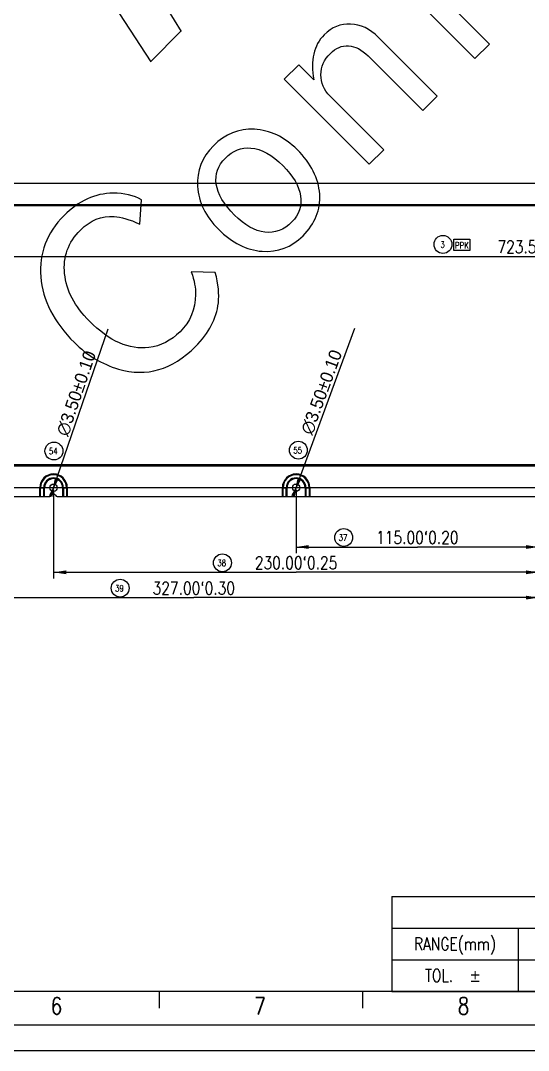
# Model space of a CAD drawing. Header units: millimetres. Extents: x 0 to 1600, y 0 to 1108.
# Drawn here: x 541.2 to 782, y 0 to 488.2 of the extents above; entities that cross this region are included whole.
import ezdxf
from ezdxf.enums import TextEntityAlignment as Align

# ---------------------------------------------------------------- set-up
doc = ezdxf.new("R2010")
doc.units = ezdxf.units.MM
doc.header["$LTSCALE"] = 88
doc.layers.get('0').update_dxf_attribs({"linetype": 'CONTINUOUS'})
doc.layers.add('5_ALL_CURVES', color=7, linetype='CONTINUOUS')
doc.styles.get("Standard").update_dxf_attribs({"font": 'SIMPLEX.SHX', "width": 0.8})
doc.styles.add('TEXTSTYLE_2', font='gdt_____.ttf')
doc.dimstyles.new('DIMSTYLE_1', dxfattribs={"dimtxt": 6, "dimasz": 6, "dimexe": 3, "dimexo": 1, "dimgap": 1.5, "dimtad": 1, "dimzin": 0, "dimdsep": 46, "dimtxsty": 'STANDARD', "dimblk": '_FILLED', "dimblk1": '_FILLED', "dimblk2": '_FILLED', "dimcen": 0.09, "dimadec": 0, "dimazin": 0, "dimtp": 0.01, "dimtm": 0.01, "dimtfac": 1, "dimtofl": 0, "dimtmove": 0, "dimatfit": 3, "dimldrblk": '_FILLED', "dimfxl": 1, "dimtolj": 1, "dimtzin": 0, "dimarcsym": 0})
doc.dimstyles.new('DIMSTYLE_2', dxfattribs={"dimtxt": 6, "dimasz": 6, "dimexe": 3, "dimexo": 1, "dimtad": 1, "dimzin": 0, "dimdsep": 46, "dimtxsty": 'TEXTSTYLE_2', "dimblk": '_FILLED', "dimblk1": '_FILLED', "dimblk2": '_FILLED', "dimcen": 0.09, "dimadec": 0, "dimazin": 0, "dimtp": 0.01, "dimtm": 0.01, "dimtfac": 1, "dimtmove": 0, "dimatfit": 2, "dimldrblk": '_FILLED', "dimfxl": 1, "dimtolj": 1, "dimtzin": 0, "dimarcsym": 0})

# ---------------------------------------------------------------- blocks, each defined once
blk = doc.blocks.new('_FILLED')
at = {"color": 0, "linetype": 'BYBLOCK'}
blk.add_solid([(0, 0), (-1, 0.15), (-1, -0.15)], dxfattribs=at)
blk = doc.blocks.new('*D21')
at = {"color": 2}
for p, q in [((671.87, 265.79), (671.87, 240.17)), ((786.87, 258.67), (786.87, 240.17)), ((671.87, 240.17), (671.87, 235.67)), ((786.87, 240.17), (786.87, 235.67)), ((671.87, 238.67), (729.37, 238.67)), ((786.87, 238.67), (729.37, 238.67))]:
    blk.add_line(p, q, dxfattribs=at)
at = {"color": 2, "xscale": 6, "yscale": 6, "zscale": 6, "rotation": 180}
blk.add_blockref('_FILLED', (671.87, 238.67), dxfattribs=at)
at = {"color": 2, "xscale": 6, "yscale": 6, "zscale": 6}
blk.add_blockref('_FILLED', (786.87, 238.67), dxfattribs=at)
at = {"color": 2, "width": 0.8}
blk.add_text('115.00`0.20', height=6, dxfattribs=at).set_placement((729.37, 240.17), align=Align.CENTER)
blk = doc.blocks.new('*D22')
at = {"color": 2}
for p, q in [((556.87, 265.79), (556.87, 228.17)), ((786.87, 258.67), (786.87, 228.17)), ((556.87, 228.17), (556.87, 223.67)), ((556.87, 226.67), (671.87, 226.67)), ((786.87, 226.67), (671.87, 226.67)), ((786.87, 228.17), (786.87, 223.67))]:
    blk.add_line(p, q, dxfattribs=at)
at = {"color": 2, "xscale": 6, "yscale": 6, "zscale": 6, "rotation": 180}
blk.add_blockref('_FILLED', (556.87, 226.67), dxfattribs=at)
at = {"color": 2, "xscale": 6, "yscale": 6, "zscale": 6}
blk.add_blockref('_FILLED', (786.87, 226.67), dxfattribs=at)
at = {"color": 2, "width": 0.8}
blk.add_text('230.00`0.25', height=6, dxfattribs=at).set_placement((671.87, 228.17), align=Align.CENTER)
blk = doc.blocks.new('*D23')
at = {"color": 2}
for p, q in [((459.87, 265.79), (459.87, 216.17)), ((786.87, 258.67), (786.87, 216.17)), ((459.87, 216.17), (459.87, 211.67)), ((786.87, 216.17), (786.87, 211.67)), ((459.87, 214.67), (623.37, 214.67)), ((786.87, 214.67), (623.37, 214.67))]:
    blk.add_line(p, q, dxfattribs=at)
at = {"color": 2, "xscale": 6, "yscale": 6, "zscale": 6, "rotation": 180}
blk.add_blockref('_FILLED', (459.87, 214.67), dxfattribs=at)
at = {"color": 2, "xscale": 6, "yscale": 6, "zscale": 6}
blk.add_blockref('_FILLED', (786.87, 214.67), dxfattribs=at)
at = {"color": 2, "width": 0.8}
blk.add_text('327.00`0.30', height=6, dxfattribs=at).set_placement((623.37, 216.17), align=Align.CENTER)
blk = doc.blocks.new('*D28')
at = {"color": 2}
for p, q in [((401.1, 277.67), (401.1, 286.67)), ((401.1, 286.67), (401.1, 272.23)), ((399.6, 277.67), (398.1, 277.67)), ((424.6, 277.67), (399.6, 277.67)), ((401.1, 193.07), (401.1, 272.23)), ((399.6, 266.79), (398.1, 266.79)), ((1112.88, 266.79), (399.6, 266.79)), ((401.1, 266.79), (401.1, 193.07))]:
    blk.add_line(p, q, dxfattribs=at)
at = {"color": 2, "xscale": 6, "yscale": 6, "zscale": 6}
for p, rotation in [((401.1, 277.67), 270), ((401.1, 266.79), 90)]:
    blk.add_blockref('_FILLED', p, dxfattribs=dict(at, rotation=rotation))
at = {"color": 2, "width": 0.8}
blk.add_text('7-10.88`0.15', height=6, rotation=90, dxfattribs=at).set_placement((399.6, 250.67), align=Align.RIGHT)
blk = doc.blocks.new('*D43')
at = {"color": 2}
for p, q in [((425.1, 399.98), (425.1, 377.98)), ((1148.65, 399.98), (1148.65, 377.98)), ((425.1, 377.98), (425.1, 373.48)), ((425.1, 376.48), (786.87, 376.48)), ((1148.65, 376.48), (786.87, 376.48)), ((1148.65, 377.98), (1148.65, 373.48))]:
    blk.add_line(p, q, dxfattribs=at)
at = {"color": 2, "xscale": 6, "yscale": 6, "zscale": 6, "rotation": 180}
blk.add_blockref('_FILLED', (425.1, 376.48), dxfattribs=at)
at = {"color": 2, "xscale": 6, "yscale": 6, "zscale": 6}
blk.add_blockref('_FILLED', (1148.65, 376.48), dxfattribs=at)
at = {"color": 2, "width": 0.8}
blk.add_text('723.55`0.40', height=6, dxfattribs=at).set_placement((786.87, 377.98), align=Align.CENTER)
blk = doc.blocks.new('*D69')
at = {"color": 2}
for p, q in [((556.87, 266.79), (582.79, 342.16)), ((556.3, 265.13), (556.87, 266.79)), ((557.44, 268.44), (556.87, 266.79))]:
    blk.add_line(p, q, dxfattribs=at)
at = {"color": 2, "xscale": 6, "yscale": 6, "zscale": 6}
for p, rotation in [((557.44, 268.44), 71.0206229159), ((556.3, 265.13), 251.0206229159)]:
    blk.add_blockref('_FILLED', p, dxfattribs=dict(at, rotation=rotation))
at = {"color": 2, "style": 'TEXTSTYLE_2'}
blk.add_text('n3.50`0.10', height=6, rotation=71.0206, dxfattribs=at).set_placement((563.54, 290.79))
blk = doc.blocks.new('*D70')
at = {"color": 2}
for p, q in [((671.87, 266.79), (699.75, 342.41)), ((671.27, 265.15), (671.87, 266.79)), ((672.48, 268.43), (671.87, 266.79))]:
    blk.add_line(p, q, dxfattribs=at)
at = {"color": 2, "xscale": 6, "yscale": 6, "zscale": 6}
for p, rotation in [((672.48, 268.43), 69.7637962603), ((671.27, 265.15), 249.7637962603)]:
    blk.add_blockref('_FILLED', p, dxfattribs=dict(at, rotation=rotation))
at = {"color": 2, "style": 'TEXTSTYLE_2'}
blk.add_text('n3.50`0.10', height=6, rotation=69.7638, dxfattribs=at).set_placement((679.37, 291.47))

msp = doc.modelspace()

# ---------------------------------------------------------------- linework, layer by layer
at = {"color": 7, "true_color": 0x0066cc}
for p, q in [((565.576, 567.338), (617.335, 483.06)), ((549.135, 550.897), (603.033, 468.758)), ((617.249, 483.199), (602.944, 468.894))]:
    msp.add_line(p, q, dxfattribs=at)
at = {"color": 7}
for p, q in [((1138.072, 411.059), (435.672, 411.059)), ((425.097, 400.984), (1148.647, 400.984)), ((1148.147, 400.484), (425.597, 400.484)), ((425.097, 277.171), (1148.647, 277.171)), ((1148.147, 277.671), (425.597, 277.671)), ((550.365, 266.788), (552.579, 266.788)), ((550.365, 262.671), (550.365, 266.788)), ((550.718, 262.671), (550.718, 266.788)), ((552.225, 262.671), (552.225, 266.788)), ((552.579, 262.671), (552.579, 266.788)), ((561.165, 266.788), (563.379, 266.788)), ((561.165, 266.788), (561.165, 262.671)), ((561.518, 266.788), (561.518, 262.671)), ((563.025, 266.788), (563.025, 262.671)), ((563.379, 266.788), (563.379, 262.671)), ((665.365, 266.788), (667.579, 266.788)), ((665.365, 262.671), (665.365, 266.788)), ((665.718, 262.671), (665.718, 266.788)), ((667.225, 262.671), (667.225, 266.788)), ((667.579, 262.671), (667.579, 266.788)), ((676.165, 266.788), (678.379, 266.788)), ((676.165, 266.788), (676.165, 262.671)), ((676.518, 266.788), (676.518, 262.671)), ((678.025, 266.788), (678.025, 262.671)), ((678.379, 266.788), (678.379, 262.671)), ((427.597, 262.671), (555.14, 262.671)), ((558.604, 262.671), (805.14, 262.671)), ((1588, 12), (12, 12)), ((0, 0), (1600, 0))]:
    msp.add_line(p, q, dxfattribs=at)
at = {"color": 4}
for p, q in [((746.705, 384.561), (754.327, 384.561)), ((746.705, 379.273), (746.705, 384.561)), ((754.327, 384.561), (754.327, 379.273)), ((754.327, 379.273), (746.705, 379.273))]:
    msp.add_line(p, q, dxfattribs=at)
at = {"color": 2}
for p, q in [((717.193, 72.99), (1377.193, 72.99)), ((717.193, 72.99), (717.193, 27.99)), ((717.193, 57.99), (1377.193, 57.99)), ((777.193, 57.99), (777.193, 27.99)), ((717.193, 42.99), (1377.193, 42.99)), ((717.193, 27.99), (1377.193, 27.99))]:
    msp.add_line(p, q, dxfattribs=at)
at = {"color": 7, "const_width": 0.6}
for points in [[(28, 28), (1572, 28)], [(607, 28), (607, 20)], [(703.5, 28), (703.5, 20)]]:
    msp.add_lwpolyline(points, dxfattribs=at)
at = {"color": 4}
for centre in [(741.526, 382.125), (557.057, 284.182), (672.947, 284.579), (694.446, 243.164), (636.946, 231.164), (588.446, 219.164)]:
    msp.add_circle(centre, 4.25, dxfattribs=at)
at = {"color": 7}
for centre in [(556.872, 266.788), (671.872, 266.788)]:
    msp.add_circle(centre, 1.75, dxfattribs=at)
for centre, radius, start, end in [((556.872, 266.788), 6.507, 0, 180), ((556.872, 266.788), 6.154, 0, 180), ((556.872, 266.788), 4.646, 0, 180), ((556.872, 266.788), 4.293, 0, 180), ((671.872, 266.788), 6.507, 0, 180), ((671.872, 266.788), 6.154, 0, 180), ((671.872, 266.788), 4.646, 0, 180), ((671.872, 266.788), 4.293, 0, 180), ((556.872, 262.671), 1, 30, 150), ((555.14, 263.671), 1, 270, 330), ((558.604, 263.671), 1, 210, 270)]:
    msp.add_arc(centre, radius, start, end, dxfattribs=at)
at = {"layer": '5_ALL_CURVES', "color": 5}
for p, q in [((763.536, 477.131), (729.002, 511.665)), ((722.151, 504.814), (756.685, 470.28)), ((738.801, 452.395), (710.839, 480.357)), ((756.685, 470.28), (763.536, 477.131)), ((706.019, 471.475), (731.95, 445.544)), ((673.119, 467.332), (666.268, 460.481)), ((680.328, 460.123), (673.119, 467.332)), ((666.268, 460.481), (706.577, 420.171)), ((713.428, 427.022), (687.976, 452.475)), ((731.95, 445.544), (738.801, 452.395)), ((706.577, 420.171), (713.428, 427.022)), ((597.717, 391.771), (598.633, 403.283)), ((633.566, 368.828), (622.174, 369.067))]:
    msp.add_line(p, q, dxfattribs=at)
for points in [[(697.734, 486.611), (692.995, 486.81), (688.812, 485.097), (685.227, 481.512)], [(710.839, 480.357), (706.856, 484.34), (702.474, 486.411), (697.734, 486.611)], [(685.227, 481.512), (680.209, 476.493), (678.575, 469.363), (680.328, 460.123)], [(688.135, 472.709), (690.724, 475.298), (693.592, 476.493), (696.739, 476.294)], [(696.739, 476.294), (699.885, 476.095), (702.992, 474.502), (706.019, 471.475)], [(683.634, 462.552), (683.674, 466.336), (685.148, 469.722), (688.135, 472.709)], [(687.976, 452.475), (685.028, 455.422), (683.594, 458.768), (683.634, 462.552)], [(652.086, 436.702), (644.679, 437.06), (638.186, 434.471), (632.65, 428.934)], [(672.362, 427.062), (666.268, 433.157), (659.496, 436.343), (652.086, 436.702)], [(632.65, 428.934), (627.193, 423.477), (624.723, 417.025), (625.159, 409.656)], [(638.346, 423.079), (641.891, 426.624), (645.953, 428.217), (650.409, 427.84)], [(650.409, 427.84), (655.354, 427.421), (660.452, 424.633), (665.67, 419.415)], [(683.055, 405.99), (682.559, 413.36), (679.014, 420.41), (672.362, 427.062)], [(634.05, 410.766), (633.367, 415.392), (634.761, 419.494), (638.346, 423.079)], [(665.67, 419.415), (670.49, 414.595), (673.278, 409.815), (674.011, 405.118)], [(642.647, 396.073), (637.629, 401.092), (634.761, 405.952), (634.05, 410.766)], [(585.091, 406.424), (576.607, 406.35), (568.839, 402.805), (561.789, 395.755)], [(598.633, 403.283), (594.889, 405.434), (590.348, 406.469), (585.091, 406.424)], [(625.159, 409.656), (625.599, 402.207), (628.945, 395.436), (635.079, 389.302)], [(675.15, 386.275), (680.886, 392.01), (683.554, 398.583), (683.055, 405.99)], [(674.011, 405.118), (674.752, 400.375), (673.358, 396.272), (669.892, 392.807)], [(561.789, 395.755), (553.584, 387.549), (549.959, 377.87), (550.836, 366.797)], [(569.596, 388.904), (574.296, 393.604), (579.674, 395.794), (585.607, 395.409)], [(657.024, 387.891), (652.326, 388.465), (647.507, 391.214), (642.647, 396.073)], [(585.607, 395.409), (588.875, 395.197), (592.898, 393.962), (597.717, 391.771)], [(669.892, 392.807), (666.068, 388.983), (661.767, 387.31), (657.024, 387.891)], [(562.108, 368.271), (561.311, 376.237), (563.781, 383.088), (569.596, 388.904)], [(635.079, 389.302), (641.452, 382.929), (648.383, 379.424), (655.792, 378.866)], [(655.792, 378.866), (663.2, 378.308), (669.653, 380.778), (675.15, 386.275)], [(550.836, 366.797), (551.712, 355.724), (557.009, 345.328), (566.728, 335.609)], [(573.898, 345.726), (566.808, 352.816), (562.904, 360.304), (562.108, 368.271)], [(622.174, 369.067), (623.608, 364.925), (624.285, 361.38), (624.237, 358.393)], [(635.01, 354.373), (635.478, 358.472), (635, 363.252), (633.566, 368.828)], [(624.237, 358.393), (624.126, 351.422), (621.656, 345.527), (616.836, 340.707)], [(624.165, 333.697), (630.539, 340.07), (634.163, 346.961), (635.01, 354.373)], [(601.983, 333.233), (592.778, 332.024), (583.418, 336.206), (573.898, 345.726)], [(616.836, 340.707), (612.574, 336.445), (607.635, 333.976), (601.983, 333.233)], [(566.728, 335.609), (572.783, 329.554), (579.753, 325.372), (587.636, 323.05)], [(587.636, 323.05), (600.983, 319.119), (613.132, 322.664), (624.165, 333.697)]]:
    msp.add_open_spline(points, degree=3, dxfattribs=at)

# ---------------------------------------------------------------- texts
at = {"color": 4, "width": 0.8}
for s, p in [('3', (740.335, 380.575)), ('PPK', (747.26, 380.179)), ('54', (554.666, 282.632)), ('55', (670.556, 283.029)), ('37', (692.055, 241.614)), ('38', (634.555, 229.614)), ('39', (586.055, 217.614))]:
    msp.add_text(s, height=3, dxfattribs=at).set_placement(p)
at = {"color": 2, "width": 0.8}
for s, height, p in [('RANGE(mm)', 6, (747.193, 47.49)), ('TOL. ', 6, (741.293, 32.49)), ('6', 8, (558.264, 17.07)), ('7', 8, (654.764, 17.07)), ('8', 8, (751.264, 17.07))]:
    msp.add_text(s, height=height, dxfattribs=at).set_placement(p, align=Align.CENTER)
at = {"color": 2, "style": 'TEXTSTYLE_2'}
msp.add_text('`', height=6, dxfattribs=at).set_placement((756.793, 32.49), align=Align.CENTER)

# ---------------------------------------------------------------- dimensions: what is measured, and where the dimension line sits
at = {"color": 2}
dim = msp.add_linear_dim(base=(1148.647, 376.484), p1=(425.097, 400.984), p2=(1148.647, 400.984), text='723.55`0.40', dimstyle='DIMSTYLE_1', dxfattribs=at)
dim.commit()
dim.dimension.update_dxf_attribs({"geometry": '*D43', "text_midpoint": (786.872, 376.484), "dimtype": 160})
for p1, p2, picture, middle in [((557.441, 268.443), (556.303, 265.133), '*D69', (569.622, 317.696)), ((672.477, 268.43), (671.266, 265.146), '*D70', (686.042, 318.237))]:
    dim = msp.add_diameter_dim_2p(p1=p1, p2=p2, text='n3.50`0.10', dimstyle='DIMSTYLE_2', override={"dimpost": '<>'}, dxfattribs=at)
    dim.commit()
    dim.dimension.update_dxf_attribs({"geometry": picture, "text_midpoint": middle, "dimtype": 163})
for base, p1, p2, angle, text, picture, middle in [((401.097, 266.788), (425.597, 277.671), (1113.88, 266.788), 270, '7-10.88`0.15', '*D28', (401.097, 221.871)), ((459.872, 214.671), (786.872, 259.671), (459.872, 266.788), 180, '327.00`0.30', '*D23', (623.372, 214.671)), ((556.872, 226.671), (786.872, 259.671), (556.872, 266.788), 180, '230.00`0.25', '*D22', (671.872, 226.671)), ((671.872, 238.671), (786.872, 259.671), (671.872, 266.788), 180, '115.00`0.20', '*D21', (729.372, 238.671))]:
    dim = msp.add_linear_dim(base=base, p1=p1, p2=p2, angle=angle, text=text, dimstyle='DIMSTYLE_1', dxfattribs=at)
    dim.commit()
    dim.dimension.update_dxf_attribs({"geometry": picture, "text_midpoint": middle, "dimtype": 160})

doc.saveas('drawing.dxf')
